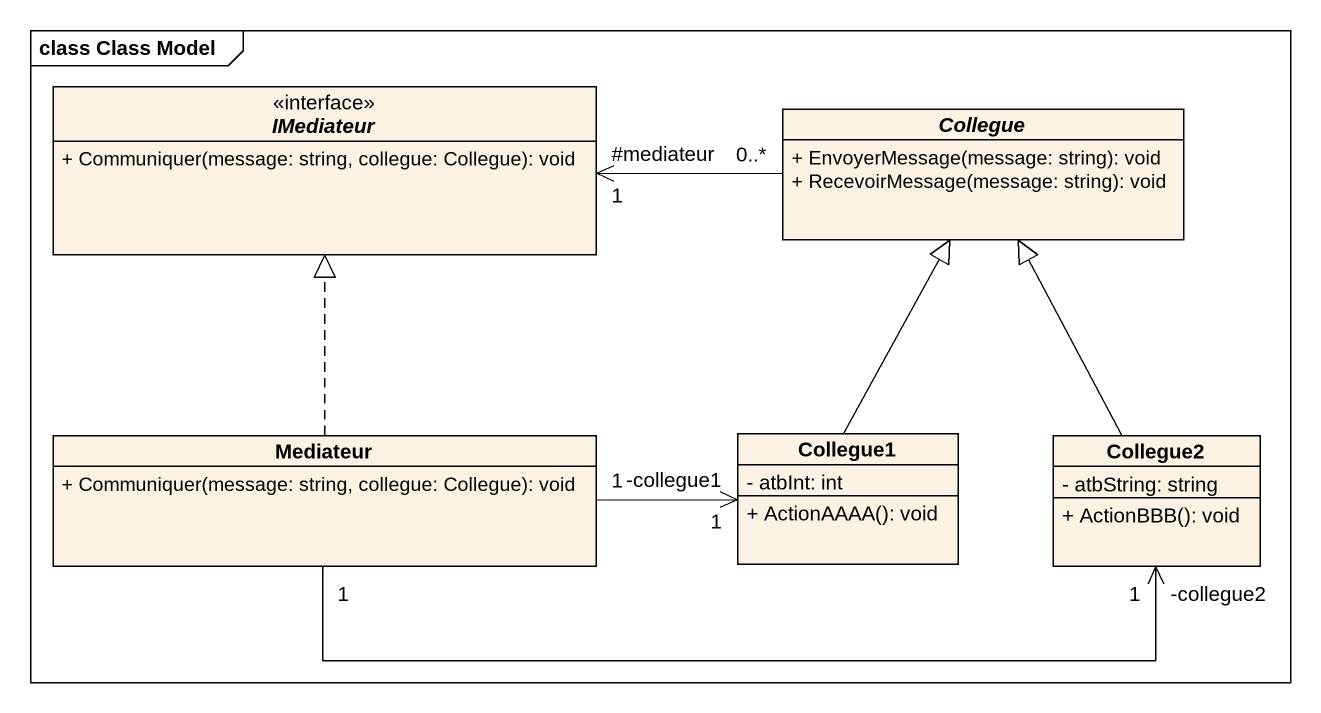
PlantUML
@startuml
mainframe class Class Model
hide circle
hide empty members
skinparam classAttributeIconSize 0
interface IMediateur <<interface>> {
  + Communiquer(message: string, collegue: Collegue): void
}
abstract class Collegue {
  + EnvoyerMessage(message: string): void
  + RecevoirMessage(message: string): void
}
class Mediateur {
  + Communiquer(message: string, collegue: Collegue): void
}
class Collegue1 {
  - atbInt: int
  + ActionAAAA(): void
}
class Collegue2 {
  - atbString: string
  + ActionBBB(): void
}
IMediateur "#mediateur\n1" <-right- "0..*" Collegue
Mediateur .up.|> IMediateur
Collegue1 -up-|> Collegue
Collegue1 "-collegue1\n1" <-left- "1" Mediateur
Collegue2 -up-|> Collegue
Collegue2 "-collegue2\n1" <-left- "1" Mediateur
@enduml
